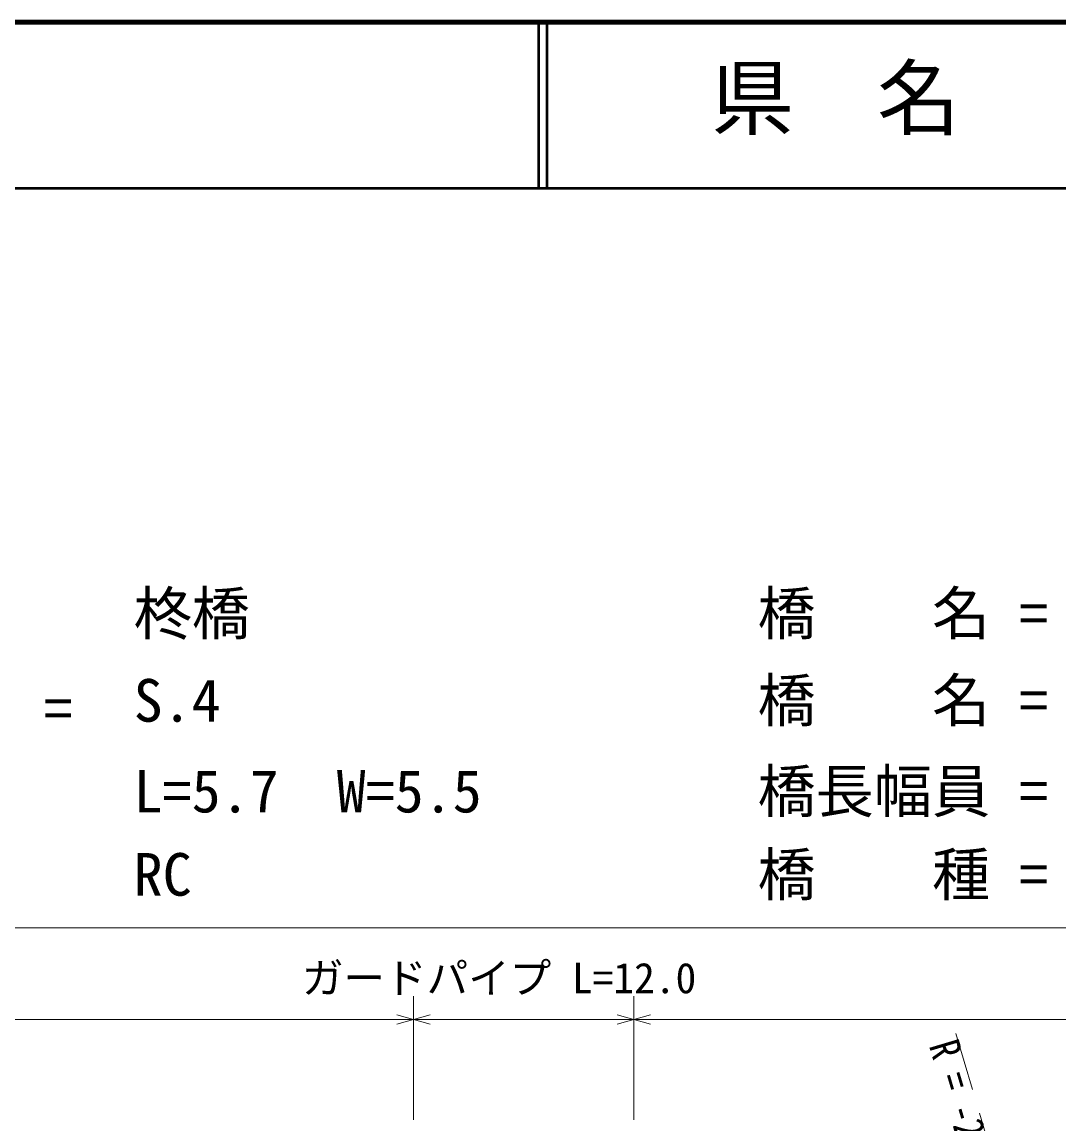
# Model space of a CAD drawing. Units: millimetres, scale not verified. Extents: x 40000 to 680000, y 20000 to 380000.
# Drawn here: x 266672 to 329073, y 313688 to 380000 of the extents above; entities that cross this region are included whole.
import ezdxf
from ezdxf.enums import TextEntityAlignment as Align

# ---------------------------------------------------------------- set-up
doc = ezdxf.new("R2010")
doc.units = ezdxf.units.MM
doc.header["$LTSCALE"] = 1000
doc.linetypes.add('CHAIN', pattern=[18.5, 12, -1.5, 3.5, -1.5])
for name, color, linetype, lineweight in [('M-BGD', 7, 'Continuous', 25), ('M-BMK', 2, 'CHAIN', 13), ('M-BMK-HTXT', 7, 'Continuous', 13), ('M-TTL', 2, 'Continuous', 140), ('M-TTL-LINE', 7, 'Continuous', 50), ('M-TTL-TXT', 7, 'Continuous', 13)]:
    doc.layers.add(name, color=color, linetype=linetype, lineweight=lineweight)
doc.styles.add('ＭＳ ゴシック', font='')
doc.styles.get('ＭＳ ゴシック').set_extended_font_data('MS Gothic')

msp = doc.modelspace()

# ---------------------------------------------------------------- linework, layer by layer
at = {"layer": 'M-BMK'}
msp.add_line((332959, 285090), (322796, 319397), dxfattribs=at)
at = {"layer": 'M-BMK-HTXT'}
for p, q in [((226529, 325490), (566673, 325490)), ((290223, 321376), (290223, 313946)), ((303494, 321376), (303494, 313946)), ((241926, 319977), (566093, 319977)), ((289223, 320264), (290223, 319977)), ((290223, 319977), (289223, 319692)), ((290223, 319977), (291223, 320262)), ((291223, 319689), (290223, 319977)), ((302494, 320264), (303494, 319977)), ((303494, 319977), (302494, 319692)), ((303494, 319977), (304494, 320262)), ((304494, 319689), (303494, 319977))]:
    msp.add_line(p, q, dxfattribs=at)
at = {"layer": 'M-TTL'}
msp.add_line((680000, 380000), (40000, 380000), dxfattribs=at)
at = {"layer": 'M-TTL-LINE'}
for p, q in [((297750, 380000), (297750, 370000)), ((298250, 380000), (298250, 370000)), ((40000, 370000), (680000, 370000))]:
    msp.add_line(p, q, dxfattribs=at)

# ---------------------------------------------------------------- texts
at = {"layer": 'M-BGD', "style": 'ＭＳ ゴシック'}
for s, p in [('柊橋', (273388, 342363)), ('橋\u3000\u3000名 =', (310933, 342364)), ('橋\u3000\u3000名 =', (310933, 337127)), ('S.4', (273388, 337127)), ('L=5.7  W=5.5', (273388, 331663)), ('橋長幅員 =', (310933, 331663)), ('橋\u3000\u3000種 =', (310933, 326655)), ('RC', (273388, 326655))]:
    msp.add_text(s, height=2566, dxfattribs=at).set_placement(p, align=Align.BOTTOM_LEFT)
at = {"layer": 'M-BGD', "style": 'ＭＳ ゴシック', "width": 0.8}
msp.add_text('R = -230.00', height=1833, rotation=286.6, dxfattribs=at).set_placement((320713, 318249), align=Align.BOTTOM_LEFT)
at = {"layer": 'M-BGD', "insert": (248763, 337127), "char_height": 2566, "attachment_point": 7, "style": 'ＭＳ ゴシック'}
msp.add_mtext('\\T1.22;架設年月\\~=', dxfattribs=at)
at = {"layer": 'M-BMK-HTXT', "style": 'ＭＳ ゴシック'}
msp.add_text('ガードパイプ L=12.0', height=1833, dxfattribs=at).set_placement((283517, 321006), align=Align.BOTTOM_LEFT)
at = {"layer": 'M-TTL-TXT', "style": 'ＭＳ ゴシック'}
msp.add_text('県\u3000名', height=3666, dxfattribs=at).set_placement((308125, 372500), align=Align.BOTTOM_LEFT)

doc.saveas('drawing.dxf')
